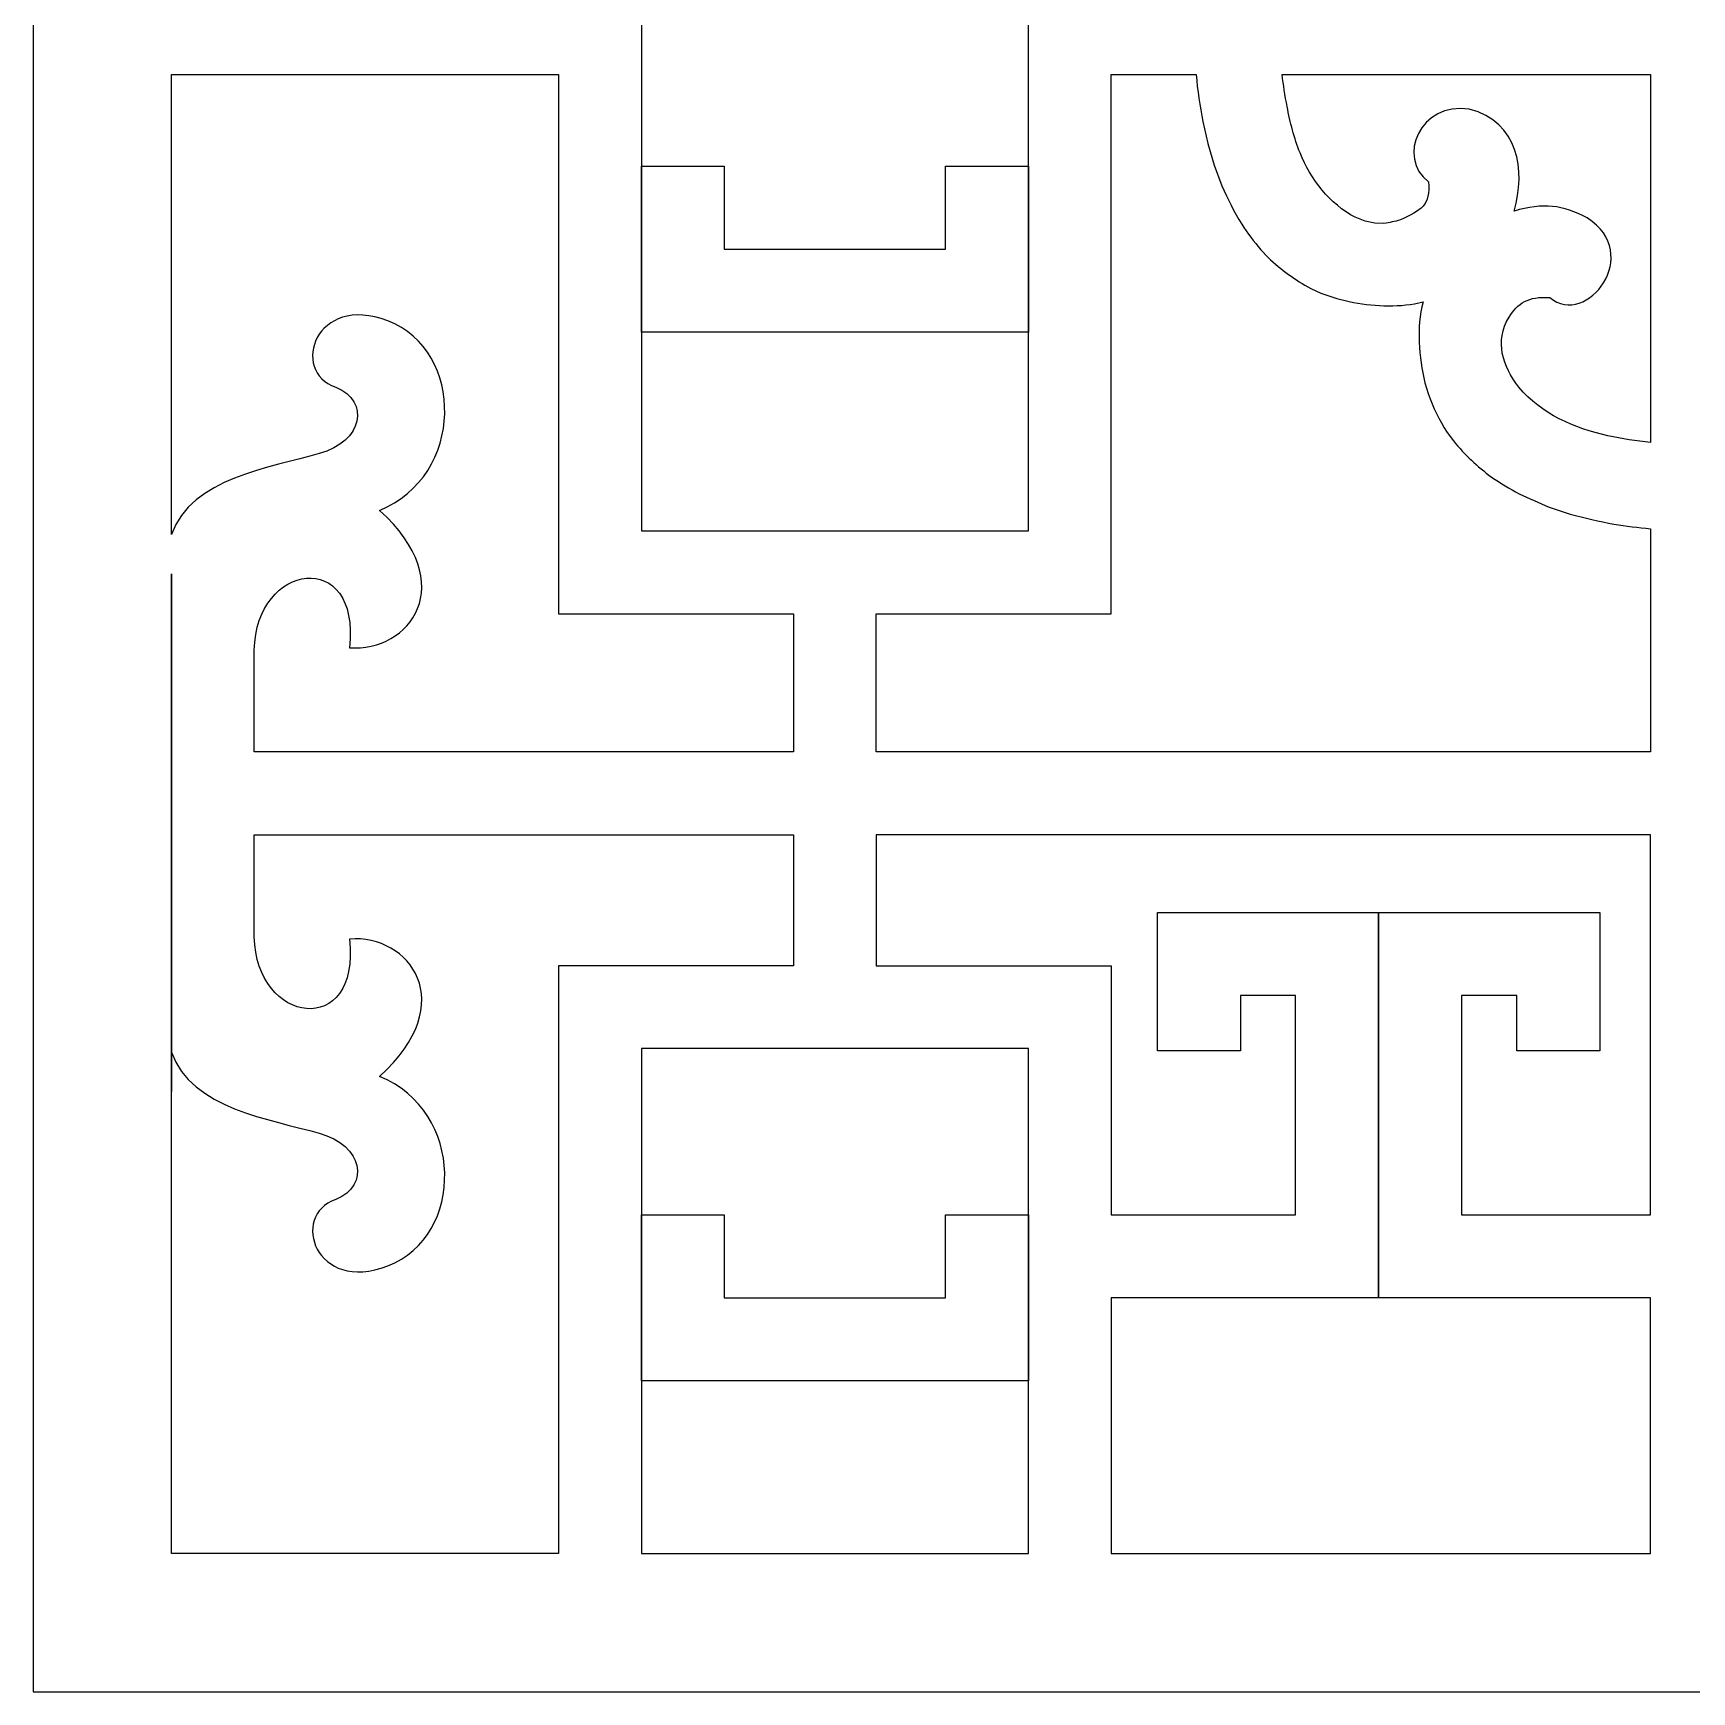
# Model space of a CAD drawing. Header units: centimetres. Extents: x -8.5 to 8.7, y -9.4 to 7.8.
# Drawn here: x -8.51 to 0.11, y -9.42 to -0.8 of the extents above; entities that cross this region are included whole.
import ezdxf

# ---------------------------------------------------------------- set-up
doc = ezdxf.new("R2010")
doc.units = ezdxf.units.CM
doc.header["$MEASUREMENT"] = 0
doc.layers.add('layer 1', color=7, linetype='Continuous')

msp = doc.modelspace()

# ---------------------------------------------------------------- linework, layer by layer
at = {"layer": 'layer 1', "color": 242}
for points, knots in [([(-8.5076, 7.81725), (-8.5076, 7.81725), (8.73202, 7.81725), (8.73202, 7.81725), (8.73202, 7.81725), (8.73202, 7.81725), (8.73202, -9.42237), (8.73202, -9.42237), (8.73202, -9.42237), (8.73202, -9.42237), (-8.5076, -9.42237), (-8.5076, -9.42237), (-8.5076, -9.42237), (-8.5076, -9.42237), (-8.5076, 7.81725), (-8.5076, 7.81725)], [0, 0, 0, 0, 0.2, 0.2, 0.2, 0.2, 0.4, 0.4, 0.4, 0.4, 0.6, 0.6, 0.6, 0.6, 1, 1, 1, 1]), ([(-3.33571, -1.49425), (-3.33571, -1.49425), (-3.7667, -1.49425), (-3.7667, -1.49425), (-3.7667, -1.49425), (-3.7667, -1.49425), (-3.7667, -1.92524), (-3.7667, -1.92524), (-3.7667, -1.92524), (-3.7667, -1.92524), (-4.91601, -1.92524), (-4.91601, -1.92524), (-4.91601, -1.92524), (-4.91601, -1.92524), (-4.91601, -1.49425), (-4.91601, -1.49425), (-4.91601, -1.49425), (-4.91601, -1.49425), (-5.347, -1.49425), (-5.347, -1.49425), (-5.347, -1.49425), (-5.347, -1.49425), (-5.347, -0.11088), (-5.347, -0.11088), (-5.347, -0.11088), (-5.347, -0.11088), (-4.91601, -0.11088), (-4.91601, -0.11088), (-4.91601, -0.11088), (-4.91601, -0.11088), (-4.91601, 0.32011), (-4.91601, 0.32011), (-4.91601, 0.32011), (-4.91601, 0.32011), (-3.7667, 0.32011), (-3.7667, 0.32011), (-3.7667, 0.32011), (-3.7667, 0.32011), (-3.7667, -0.11088), (-3.7667, -0.11088), (-3.7667, -0.11088), (-3.7667, -0.11088), (-3.33571, -0.11088), (-3.33571, -0.11088), (-3.33571, -0.11088), (-3.33571, -0.11088), (-3.33571, -1.49425), (-3.33571, -1.49425)], [0, 0, 0, 0, 0.0769231, 0.0769231, 0.0769231, 0.0769231, 0.1538462, 0.1538462, 0.1538462, 0.1538462, 0.2307692, 0.2307692, 0.2307692, 0.2307692, 0.3076923, 0.3076923, 0.3076923, 0.3076923, 0.3846154, 0.3846154, 0.3846154, 0.3846154, 0.4615385, 0.4615385, 0.4615385, 0.4615385, 0.5384615, 0.5384615, 0.5384615, 0.5384615, 0.6153846, 0.6153846, 0.6153846, 0.6153846, 0.6923077, 0.6923077, 0.6923077, 0.6923077, 0.7692308, 0.7692308, 0.7692308, 0.7692308, 0.8461538, 0.8461538, 0.8461538, 0.8461538, 1, 1, 1, 1]), ([(-4.55685, -3.8195), (-4.55685, -3.8195), (-5.77799, -3.8195), (-5.77799, -3.8195), (-5.77799, -3.8195), (-5.77799, -3.8195), (-5.77799, -1.01806), (-5.77799, -1.01806), (-5.77799, -1.01806), (-5.77799, -1.01806), (-7.78928, -1.01806), (-7.78928, -1.01806), (-7.78928, -1.01806), (-7.78928, -1.01806), (-7.78928, -3.4084), (-7.78928, -3.4084), (-7.78928, -3.4084), (-7.6867, -3.11298), (-7.27197, -3.06101), (-7.02169, -2.98716), (-7.02169, -2.98716), (-6.79397, -2.92561), (-6.75499, -2.71636), (-6.93552, -2.6425), (-6.93552, -2.6425), (-7.17487, -2.56044), (-7.04097, -2.15219), (-6.66472, -2.29785), (-6.66472, -2.29785), (-6.26226, -2.4523), (-6.26415, -3.10369), (-6.7078, -3.28257), (-6.7078, -3.28257), (-6.28127, -3.66679), (-6.55407, -4.02067), (-6.86396, -3.9965), (-6.86396, -3.9965), (-6.80607, -3.47393), (-7.35113, -3.55022), (-7.35829, -4.00881), (-7.35829, -4.00881), (-7.35829, -4.00881), (-7.35829, -4.53782), (-7.35829, -4.53782), (-7.35829, -4.53782), (-7.35829, -4.53782), (-4.55685, -4.53782), (-4.55685, -4.53782), (-4.55685, -4.53782), (-4.55685, -4.53782), (-4.55685, -3.8195), (-4.55685, -3.8195)], [0, 0, 0, 0, 0.0714286, 0.0714286, 0.0714286, 0.0714286, 0.1428571, 0.1428571, 0.1428571, 0.1428571, 0.2142857, 0.2142857, 0.2142857, 0.2142857, 0.2857143, 0.2857143, 0.2857143, 0.2857143, 0.3571429, 0.3571429, 0.3571429, 0.3571429, 0.4285714, 0.4285714, 0.4285714, 0.4285714, 0.5, 0.5, 0.5, 0.5, 0.5714286, 0.5714286, 0.5714286, 0.5714286, 0.6428571, 0.6428571, 0.6428571, 0.6428571, 0.7142857, 0.7142857, 0.7142857, 0.7142857, 0.7857143, 0.7857143, 0.7857143, 0.7857143, 0.8571429, 0.8571429, 0.8571429, 0.8571429, 1, 1, 1, 1]), ([(-0.10328, -3.37777), (-0.16646, -3.37217), (-0.22955, -3.3643), (-0.29254, -3.3543), (-0.29254, -3.3543), (-0.36964, -3.3388), (-0.44406, -3.32156), (-0.52012, -3.30155), (-0.52012, -3.30155), (-0.52012, -3.30155), (-0.62952, -3.26499), (-0.62952, -3.26499), (-0.62952, -3.26499), (-0.68226, -3.243), (-0.73405, -3.22143), (-0.78536, -3.19633), (-0.78536, -3.19633), (-0.83496, -3.16934), (-0.8813, -3.14134), (-0.92815, -3.10979), (-0.92815, -3.10979), (-1.00441, -3.05254), (-1.06567, -2.99533), (-1.12669, -2.92197), (-1.12669, -2.92197), (-1.12669, -2.92197), (-1.15907, -2.87747), (-1.15907, -2.87747), (-1.15907, -2.87747), (-1.20096, -2.811), (-1.23127, -2.74933), (-1.25868, -2.67567), (-1.25868, -2.67567), (-1.25868, -2.67567), (-1.27532, -2.61929), (-1.27532, -2.61929), (-1.27532, -2.61929), (-1.30554, -2.4833), (-1.3203, -2.33506), (-1.28423, -2.19872), (-1.28423, -2.19872), (-1.40256, -2.23015), (-1.52667, -2.22116), (-1.64645, -2.20279), (-1.64645, -2.20279), (-1.70564, -2.18961), (-1.75892, -2.17403), (-1.81575, -2.15285), (-1.81575, -2.15285), (-1.81575, -2.15285), (-1.86745, -2.12938), (-1.86745, -2.12938), (-1.86745, -2.12938), (-1.95282, -2.08326), (-2.0197, -2.03446), (-2.0902, -1.96786), (-2.0902, -1.96786), (-2.0902, -1.96786), (-2.12773, -1.92788), (-2.12773, -1.92788), (-2.12773, -1.92788), (-2.16377, -1.88481), (-2.19569, -1.84215), (-2.227, -1.79554), (-2.227, -1.79554), (-2.26652, -1.73002), (-2.29948, -1.66561), (-2.3302, -1.59555), (-2.3302, -1.59555), (-2.3302, -1.59555), (-2.3703, -1.4879), (-2.3703, -1.4879), (-2.3703, -1.4879), (-2.3703, -1.4879), (-2.40328, -1.37652), (-2.40328, -1.37652), (-2.40328, -1.37652), (-2.40328, -1.37652), (-2.42952, -1.2624), (-2.42952, -1.2624), (-2.42952, -1.2624), (-2.44462, -1.18096), (-2.4565, -1.10004), (-2.46412, -1.01806), (-2.46412, -1.01806), (-2.46412, -1.01806), (-2.90472, -1.01806), (-2.90472, -1.01806), (-2.90472, -1.01806), (-2.90472, -1.01806), (-2.90472, -3.8195), (-2.90472, -3.8195), (-2.90472, -3.8195), (-2.90472, -3.8195), (-4.12586, -3.8195), (-4.12586, -3.8195), (-4.12586, -3.8195), (-4.12586, -3.8195), (-4.12586, -4.53782), (-4.12586, -4.53782), (-4.12586, -4.53782), (-4.12586, -4.53782), (-0.10328, -4.53782), (-0.10328, -4.53782), (-0.10328, -4.53782), (-0.10328, -4.53782), (-0.10328, -3.37777), (-0.10328, -3.37777)], [0, 0, 0, 0, 0.0357143, 0.0357143, 0.0357143, 0.0357143, 0.0714286, 0.0714286, 0.0714286, 0.0714286, 0.1071429, 0.1071429, 0.1071429, 0.1071429, 0.1428571, 0.1428571, 0.1428571, 0.1428571, 0.1785714, 0.1785714, 0.1785714, 0.1785714, 0.2142857, 0.2142857, 0.2142857, 0.2142857, 0.25, 0.25, 0.25, 0.25, 0.2857143, 0.2857143, 0.2857143, 0.2857143, 0.3214286, 0.3214286, 0.3214286, 0.3214286, 0.3571429, 0.3571429, 0.3571429, 0.3571429, 0.3928571, 0.3928571, 0.3928571, 0.3928571, 0.4285714, 0.4285714, 0.4285714, 0.4285714, 0.4642857, 0.4642857, 0.4642857, 0.4642857, 0.5, 0.5, 0.5, 0.5, 0.5357143, 0.5357143, 0.5357143, 0.5357143, 0.5714286, 0.5714286, 0.5714286, 0.5714286, 0.6071429, 0.6071429, 0.6071429, 0.6071429, 0.6428571, 0.6428571, 0.6428571, 0.6428571, 0.6785714, 0.6785714, 0.6785714, 0.6785714, 0.7142857, 0.7142857, 0.7142857, 0.7142857, 0.75, 0.75, 0.75, 0.75, 0.7857143, 0.7857143, 0.7857143, 0.7857143, 0.8214286, 0.8214286, 0.8214286, 0.8214286, 0.8571429, 0.8571429, 0.8571429, 0.8571429, 0.8928571, 0.8928571, 0.8928571, 0.8928571, 0.9285714, 0.9285714, 0.9285714, 0.9285714, 1, 1, 1, 1]), ([(-2.01668, -1.01806), (-2.01038, -1.07122), (-2.00182, -1.12616), (-1.99101, -1.18416), (-1.99101, -1.18416), (-1.97555, -1.26701), (-1.95505, -1.34643), (-1.92355, -1.42474), (-1.92355, -1.42474), (-1.86805, -1.56273), (-1.76974, -1.68988), (-1.63668, -1.7595), (-1.63668, -1.7595), (-1.63668, -1.7595), (-1.58487, -1.77938), (-1.58487, -1.77938), (-1.58487, -1.77938), (-1.58487, -1.77938), (-1.5354, -1.78957), (-1.5354, -1.78957), (-1.5354, -1.78957), (-1.5354, -1.78957), (-1.48839, -1.79125), (-1.48839, -1.79125), (-1.48839, -1.79125), (-1.45711, -1.78709), (-1.43237, -1.78183), (-1.40224, -1.77266), (-1.40224, -1.77266), (-1.2945, -1.72526), (-1.24504, -1.69483), (-1.25612, -1.57517), (-1.25612, -1.57517), (-1.42443, -1.44751), (-1.29923, -1.15909), (-1.04427, -1.19695), (-1.04427, -1.19695), (-0.78901, -1.26616), (-0.7487, -1.51226), (-0.81138, -1.72704), (-0.81138, -1.72704), (-0.66008, -1.68395), (-0.55889, -1.69407), (-0.43195, -1.76295), (-0.43195, -1.76295), (-0.13669, -1.94795), (-0.4338, -2.33657), (-0.62558, -2.17668), (-0.62558, -2.17668), (-0.73807, -2.16848), (-0.79319, -2.2067), (-0.83769, -2.278), (-0.83769, -2.278), (-0.91343, -2.40497), (-0.87203, -2.53193), (-0.78678, -2.64195), (-0.78678, -2.64195), (-0.66719, -2.7827), (-0.5003, -2.85624), (-0.32429, -2.89442), (-0.32429, -2.89442), (-0.25059, -2.91042), (-0.17705, -2.92223), (-0.10328, -2.93008), (-0.10328, -2.93008), (-0.10328, -2.93008), (-0.10328, -1.01806), (-0.10328, -1.01806), (-0.10328, -1.01806), (-0.10328, -1.01806), (-2.01668, -1.01806), (-2.01668, -1.01806)], [0, 0, 0, 0, 0.0526316, 0.0526316, 0.0526316, 0.0526316, 0.1052632, 0.1052632, 0.1052632, 0.1052632, 0.1578947, 0.1578947, 0.1578947, 0.1578947, 0.2105263, 0.2105263, 0.2105263, 0.2105263, 0.2631579, 0.2631579, 0.2631579, 0.2631579, 0.3157895, 0.3157895, 0.3157895, 0.3157895, 0.3684211, 0.3684211, 0.3684211, 0.3684211, 0.4210526, 0.4210526, 0.4210526, 0.4210526, 0.4736842, 0.4736842, 0.4736842, 0.4736842, 0.5263158, 0.5263158, 0.5263158, 0.5263158, 0.5789474, 0.5789474, 0.5789474, 0.5789474, 0.6315789, 0.6315789, 0.6315789, 0.6315789, 0.6842105, 0.6842105, 0.6842105, 0.6842105, 0.7368421, 0.7368421, 0.7368421, 0.7368421, 0.7894737, 0.7894737, 0.7894737, 0.7894737, 0.8421053, 0.8421053, 0.8421053, 0.8421053, 0.8947368, 0.8947368, 0.8947368, 0.8947368, 1, 1, 1, 1]), ([(-5.347, -2.35623), (-5.347, -2.35623), (-5.347, -1.49425), (-5.347, -1.49425), (-5.347, -1.49425), (-5.347, -1.49425), (-5.347, -2.35623), (-5.347, -2.35623)], [0, 0, 0, 0, 0.3333333, 0.3333333, 0.3333333, 0.3333333, 1, 1, 1, 1]), ([(-3.33571, -2.35623), (-3.33571, -2.35623), (-3.33571, -1.49425), (-3.33571, -1.49425), (-3.33571, -1.49425), (-3.33571, -1.49425), (-3.33571, -2.35623), (-3.33571, -2.35623)], [0, 0, 0, 0, 0.3333333, 0.3333333, 0.3333333, 0.3333333, 1, 1, 1, 1]), ([(-5.347, -2.35623), (-4.78388, -2.35623), (-3.74888, -2.35623), (-3.33571, -2.35623), (-3.33571, -2.35623), (-3.33571, -2.35623), (-3.33571, -3.38851), (-3.33571, -3.38851), (-3.33571, -3.38851), (-3.33571, -3.38851), (-5.347, -3.38851), (-5.347, -3.38851), (-5.347, -3.38851), (-5.347, -3.38851), (-5.347, -2.35623), (-5.347, -2.35623)], [0, 0, 0, 0, 0.2, 0.2, 0.2, 0.2, 0.4, 0.4, 0.4, 0.4, 0.6, 0.6, 0.6, 0.6, 1, 1, 1, 1]), ([(-7.78928, -6.3021), (-7.78928, -6.3021), (-7.78928, -3.61227), (-7.78928, -3.61227), (-7.78928, -3.61227), (-7.78928, -3.61227), (-7.78928, -6.3021), (-7.78928, -6.3021)], [0, 0, 0, 0, 0.3333333, 0.3333333, 0.3333333, 0.3333333, 1, 1, 1, 1]), ([(-4.55685, -5.64879), (-4.55685, -5.64879), (-4.55685, -4.96881), (-4.55685, -4.96881), (-4.55685, -4.96881), (-4.55685, -4.96881), (-7.35829, -4.96881), (-7.35829, -4.96881), (-7.35829, -4.96881), (-7.35829, -4.96881), (-7.35829, -5.49782), (-7.35829, -5.49782), (-7.35829, -5.49782), (-7.35113, -5.9564), (-6.80607, -6.0327), (-6.86396, -5.51013), (-6.86396, -5.51013), (-6.55407, -5.48596), (-6.28127, -5.83983), (-6.7078, -6.22405), (-6.7078, -6.22405), (-6.26415, -6.40294), (-6.26226, -7.05433), (-6.66472, -7.20878), (-6.66472, -7.20878), (-7.04097, -7.35444), (-7.17487, -6.94619), (-6.93552, -6.86413), (-6.93552, -6.86413), (-6.75499, -6.79027), (-6.79397, -6.58102), (-7.02169, -6.51947), (-7.02169, -6.51947), (-7.27197, -6.44562), (-7.6867, -6.39364), (-7.78928, -6.09823), (-7.78928, -6.09823), (-7.78928, -6.09823), (-7.78928, -8.70405), (-7.78928, -8.70405), (-7.78928, -8.70405), (-7.78928, -8.70405), (-5.77799, -8.70405), (-5.77799, -8.70405), (-5.77799, -8.70405), (-5.77799, -8.70405), (-5.77799, -5.64879), (-5.77799, -5.64879), (-5.77799, -5.64879), (-5.77799, -5.64879), (-4.55685, -5.64879), (-4.55685, -5.64879)], [0, 0, 0, 0, 0.0714286, 0.0714286, 0.0714286, 0.0714286, 0.1428571, 0.1428571, 0.1428571, 0.1428571, 0.2142857, 0.2142857, 0.2142857, 0.2142857, 0.2857143, 0.2857143, 0.2857143, 0.2857143, 0.3571429, 0.3571429, 0.3571429, 0.3571429, 0.4285714, 0.4285714, 0.4285714, 0.4285714, 0.5, 0.5, 0.5, 0.5, 0.5714286, 0.5714286, 0.5714286, 0.5714286, 0.6428571, 0.6428571, 0.6428571, 0.6428571, 0.7142857, 0.7142857, 0.7142857, 0.7142857, 0.7857143, 0.7857143, 0.7857143, 0.7857143, 0.8571429, 0.8571429, 0.8571429, 0.8571429, 1, 1, 1, 1]), ([(-0.10328, -6.94391), (-0.10328, -6.94391), (-1.08474, -6.94391), (-1.08474, -6.94391), (-1.08474, -6.94391), (-1.08474, -6.94391), (-1.08474, -5.8031), (-1.08474, -5.8031), (-1.08474, -5.8031), (-1.08474, -5.8031), (-0.79741, -5.8031), (-0.79741, -5.8031), (-0.79741, -5.8031), (-0.79741, -5.8031), (-0.79741, -6.09043), (-0.79741, -6.09043), (-0.79741, -6.09043), (-0.79741, -6.09043), (-0.36642, -6.09043), (-0.36642, -6.09043), (-0.36642, -6.09043), (-0.36642, -6.09043), (-0.36642, -5.37211), (-0.36642, -5.37211), (-0.36642, -5.37211), (-0.7495, -5.37211), (-1.13262, -5.37211), (-1.51573, -5.37211), (-1.51573, -5.37211), (-1.89884, -5.37211), (-2.28195, -5.37211), (-2.66504, -5.37211), (-2.66504, -5.37211), (-2.66504, -5.37211), (-2.66504, -6.09043), (-2.66504, -6.09043), (-2.66504, -6.09043), (-2.66504, -6.09043), (-2.23405, -6.09043), (-2.23405, -6.09043), (-2.23405, -6.09043), (-2.23405, -6.09043), (-2.23405, -5.8031), (-2.23405, -5.8031), (-2.23405, -5.8031), (-2.23405, -5.8031), (-1.94672, -5.8031), (-1.94672, -5.8031), (-1.94672, -5.8031), (-1.94672, -5.8031), (-1.94672, -6.94391), (-1.94672, -6.94391), (-1.94672, -6.94391), (-1.94672, -6.94391), (-2.90472, -6.94391), (-2.90472, -6.94391), (-2.90472, -6.94391), (-2.90472, -6.94391), (-2.90472, -5.64879), (-2.90472, -5.64879), (-2.90472, -5.64879), (-2.90472, -5.64879), (-4.12586, -5.64879), (-4.12586, -5.64879), (-4.12586, -5.64879), (-4.12586, -5.64879), (-4.12586, -4.96881), (-4.12586, -4.96881), (-4.12586, -4.96881), (-4.12586, -4.96881), (-0.10328, -4.96881), (-0.10328, -4.96881), (-0.10328, -4.96881), (-0.10328, -4.96881), (-0.10328, -6.94391), (-0.10328, -6.94391)], [0, 0, 0, 0, 0.05, 0.05, 0.05, 0.05, 0.1, 0.1, 0.1, 0.1, 0.15, 0.15, 0.15, 0.15, 0.2, 0.2, 0.2, 0.2, 0.25, 0.25, 0.25, 0.25, 0.3, 0.3, 0.3, 0.3, 0.35, 0.35, 0.35, 0.35, 0.4, 0.4, 0.4, 0.4, 0.45, 0.45, 0.45, 0.45, 0.5, 0.5, 0.5, 0.5, 0.55, 0.55, 0.55, 0.55, 0.6, 0.6, 0.6, 0.6, 0.65, 0.65, 0.65, 0.65, 0.7, 0.7, 0.7, 0.7, 0.75, 0.75, 0.75, 0.75, 0.8, 0.8, 0.8, 0.8, 0.85, 0.85, 0.85, 0.85, 0.9, 0.9, 0.9, 0.9, 1, 1, 1, 1]), ([(-1.51573, -7.3749), (-1.51573, -7.3749), (-1.51573, -5.37211), (-1.51573, -5.37211), (-1.51573, -5.37211), (-1.51573, -5.37211), (-1.51573, -7.3749), (-1.51573, -7.3749)], [0, 0, 0, 0, 0.3333333, 0.3333333, 0.3333333, 0.3333333, 1, 1, 1, 1]), ([(-3.33571, -6.9442), (-3.33571, -6.9442), (-3.7667, -6.9442), (-3.7667, -6.9442), (-3.7667, -6.9442), (-3.7667, -6.9442), (-3.7667, -7.37519), (-3.7667, -7.37519), (-3.7667, -7.37519), (-3.7667, -7.37519), (-4.91601, -7.37519), (-4.91601, -7.37519), (-4.91601, -7.37519), (-4.91601, -7.37519), (-4.91601, -6.9442), (-4.91601, -6.9442), (-4.91601, -6.9442), (-4.91601, -6.9442), (-5.347, -6.9442), (-5.347, -6.9442), (-5.347, -6.9442), (-5.347, -6.9442), (-5.347, -6.07978), (-5.347, -6.07978), (-5.347, -6.07978), (-5.347, -6.07978), (-3.33571, -6.07978), (-3.33571, -6.07978), (-3.33571, -6.07978), (-3.33571, -6.07978), (-3.33571, -6.9442), (-3.33571, -6.9442)], [0, 0, 0, 0, 0.1111111, 0.1111111, 0.1111111, 0.1111111, 0.2222222, 0.2222222, 0.2222222, 0.2222222, 0.3333333, 0.3333333, 0.3333333, 0.3333333, 0.4444444, 0.4444444, 0.4444444, 0.4444444, 0.5555556, 0.5555556, 0.5555556, 0.5555556, 0.6666667, 0.6666667, 0.6666667, 0.6666667, 0.7777778, 0.7777778, 0.7777778, 0.7777778, 1, 1, 1, 1]), ([(-5.347, -6.9442), (-5.347, -6.9442), (-5.347, -7.80618), (-5.347, -7.80618), (-5.347, -7.80618), (-5.347, -7.80618), (-5.347, -6.9442), (-5.347, -6.9442)], [0, 0, 0, 0, 0.3333333, 0.3333333, 0.3333333, 0.3333333, 1, 1, 1, 1]), ([(-3.33571, -6.9442), (-3.33571, -6.9442), (-3.33571, -7.80618), (-3.33571, -7.80618), (-3.33571, -7.80618), (-3.33571, -7.80618), (-3.33571, -6.9442), (-3.33571, -6.9442)], [0, 0, 0, 0, 0.3333333, 0.3333333, 0.3333333, 0.3333333, 1, 1, 1, 1]), ([(-2.90472, -7.3749), (-2.90472, -7.3749), (-1.51573, -7.3749), (-1.51573, -7.3749), (-1.51573, -7.3749), (-1.51573, -7.3749), (-0.10328, -7.3749), (-0.10328, -7.3749), (-0.10328, -7.3749), (-0.10328, -7.3749), (-0.10328, -8.70405), (-0.10328, -8.70405), (-0.10328, -8.70405), (-0.10328, -8.70405), (-2.90472, -8.70405), (-2.90472, -8.70405), (-2.90472, -8.70405), (-2.90472, -8.70405), (-2.90472, -7.3749), (-2.90472, -7.3749)], [0, 0, 0, 0, 0.1666667, 0.1666667, 0.1666667, 0.1666667, 0.3333333, 0.3333333, 0.3333333, 0.3333333, 0.5, 0.5, 0.5, 0.5, 0.6666667, 0.6666667, 0.6666667, 0.6666667, 1, 1, 1, 1]), ([(-5.347, -8.70405), (-5.347, -8.70405), (-5.347, -7.80618), (-5.347, -7.80618), (-5.347, -7.80618), (-4.73583, -7.80618), (-3.95334, -7.80618), (-3.33571, -7.80618), (-3.33571, -7.80618), (-3.33571, -7.80618), (-3.33571, -8.70405), (-3.33571, -8.70405), (-3.33571, -8.70405), (-3.33571, -8.70405), (-5.347, -8.70405), (-5.347, -8.70405)], [0, 0, 0, 0, 0.2, 0.2, 0.2, 0.2, 0.4, 0.4, 0.4, 0.4, 0.6, 0.6, 0.6, 0.6, 1, 1, 1, 1])]:
    msp.add_open_spline(points, degree=3, knots=knots, dxfattribs=at)
at = {"layer": 'layer 1', "color": 177, "lineweight": 9}
for points, knots in [([(-8.5076, 7.81725), (-8.5076, 7.81725), (8.73202, 7.81725), (8.73202, 7.81725), (8.73202, 7.81725), (8.73202, 7.81725), (8.73202, -9.42237), (8.73202, -9.42237), (8.73202, -9.42237), (8.73202, -9.42237), (-8.5076, -9.42237), (-8.5076, -9.42237), (-8.5076, -9.42237), (-8.5076, -9.42237), (-8.5076, 7.81725), (-8.5076, 7.81725)], [0, 0, 0, 0, 0.2, 0.2, 0.2, 0.2, 0.4, 0.4, 0.4, 0.4, 0.6, 0.6, 0.6, 0.6, 1, 1, 1, 1]), ([(-3.33571, -1.49425), (-3.33571, -1.49425), (-3.7667, -1.49425), (-3.7667, -1.49425), (-3.7667, -1.49425), (-3.7667, -1.49425), (-3.7667, -1.92524), (-3.7667, -1.92524), (-3.7667, -1.92524), (-3.7667, -1.92524), (-4.91601, -1.92524), (-4.91601, -1.92524), (-4.91601, -1.92524), (-4.91601, -1.92524), (-4.91601, -1.49425), (-4.91601, -1.49425), (-4.91601, -1.49425), (-4.91601, -1.49425), (-5.347, -1.49425), (-5.347, -1.49425), (-5.347, -1.49425), (-5.347, -1.49425), (-5.347, -0.11088), (-5.347, -0.11088), (-5.347, -0.11088), (-5.347, -0.11088), (-4.91601, -0.11088), (-4.91601, -0.11088), (-4.91601, -0.11088), (-4.91601, -0.11088), (-4.91601, 0.32011), (-4.91601, 0.32011), (-4.91601, 0.32011), (-4.91601, 0.32011), (-3.7667, 0.32011), (-3.7667, 0.32011), (-3.7667, 0.32011), (-3.7667, 0.32011), (-3.7667, -0.11088), (-3.7667, -0.11088), (-3.7667, -0.11088), (-3.7667, -0.11088), (-3.33571, -0.11088), (-3.33571, -0.11088), (-3.33571, -0.11088), (-3.33571, -0.11088), (-3.33571, -1.49425), (-3.33571, -1.49425)], [0, 0, 0, 0, 0.0769231, 0.0769231, 0.0769231, 0.0769231, 0.1538462, 0.1538462, 0.1538462, 0.1538462, 0.2307692, 0.2307692, 0.2307692, 0.2307692, 0.3076923, 0.3076923, 0.3076923, 0.3076923, 0.3846154, 0.3846154, 0.3846154, 0.3846154, 0.4615385, 0.4615385, 0.4615385, 0.4615385, 0.5384615, 0.5384615, 0.5384615, 0.5384615, 0.6153846, 0.6153846, 0.6153846, 0.6153846, 0.6923077, 0.6923077, 0.6923077, 0.6923077, 0.7692308, 0.7692308, 0.7692308, 0.7692308, 0.8461538, 0.8461538, 0.8461538, 0.8461538, 1, 1, 1, 1]), ([(-4.55685, -3.8195), (-4.55685, -3.8195), (-5.77799, -3.8195), (-5.77799, -3.8195), (-5.77799, -3.8195), (-5.77799, -3.8195), (-5.77799, -1.01806), (-5.77799, -1.01806), (-5.77799, -1.01806), (-5.77799, -1.01806), (-7.78928, -1.01806), (-7.78928, -1.01806), (-7.78928, -1.01806), (-7.78928, -1.01806), (-7.78928, -3.4084), (-7.78928, -3.4084), (-7.78928, -3.4084), (-7.6867, -3.11298), (-7.27197, -3.06101), (-7.02169, -2.98716), (-7.02169, -2.98716), (-6.79397, -2.92561), (-6.75499, -2.71636), (-6.93552, -2.6425), (-6.93552, -2.6425), (-7.17487, -2.56044), (-7.04097, -2.15219), (-6.66472, -2.29785), (-6.66472, -2.29785), (-6.26226, -2.4523), (-6.26415, -3.10369), (-6.7078, -3.28257), (-6.7078, -3.28257), (-6.28127, -3.66679), (-6.55407, -4.02067), (-6.86396, -3.9965), (-6.86396, -3.9965), (-6.80607, -3.47393), (-7.35113, -3.55022), (-7.35829, -4.00881), (-7.35829, -4.00881), (-7.35829, -4.00881), (-7.35829, -4.53782), (-7.35829, -4.53782), (-7.35829, -4.53782), (-7.35829, -4.53782), (-4.55685, -4.53782), (-4.55685, -4.53782), (-4.55685, -4.53782), (-4.55685, -4.53782), (-4.55685, -3.8195), (-4.55685, -3.8195)], [0, 0, 0, 0, 0.0714286, 0.0714286, 0.0714286, 0.0714286, 0.1428571, 0.1428571, 0.1428571, 0.1428571, 0.2142857, 0.2142857, 0.2142857, 0.2142857, 0.2857143, 0.2857143, 0.2857143, 0.2857143, 0.3571429, 0.3571429, 0.3571429, 0.3571429, 0.4285714, 0.4285714, 0.4285714, 0.4285714, 0.5, 0.5, 0.5, 0.5, 0.5714286, 0.5714286, 0.5714286, 0.5714286, 0.6428571, 0.6428571, 0.6428571, 0.6428571, 0.7142857, 0.7142857, 0.7142857, 0.7142857, 0.7857143, 0.7857143, 0.7857143, 0.7857143, 0.8571429, 0.8571429, 0.8571429, 0.8571429, 1, 1, 1, 1]), ([(-0.10328, -3.37777), (-0.16646, -3.37217), (-0.22955, -3.3643), (-0.29254, -3.3543), (-0.29254, -3.3543), (-0.36964, -3.3388), (-0.44406, -3.32156), (-0.52012, -3.30155), (-0.52012, -3.30155), (-0.52012, -3.30155), (-0.62952, -3.26499), (-0.62952, -3.26499), (-0.62952, -3.26499), (-0.68226, -3.243), (-0.73405, -3.22143), (-0.78536, -3.19633), (-0.78536, -3.19633), (-0.83496, -3.16934), (-0.8813, -3.14134), (-0.92815, -3.10979), (-0.92815, -3.10979), (-1.00441, -3.05254), (-1.06567, -2.99533), (-1.12669, -2.92197), (-1.12669, -2.92197), (-1.12669, -2.92197), (-1.15907, -2.87747), (-1.15907, -2.87747), (-1.15907, -2.87747), (-1.20096, -2.811), (-1.23127, -2.74933), (-1.25868, -2.67567), (-1.25868, -2.67567), (-1.25868, -2.67567), (-1.27532, -2.61929), (-1.27532, -2.61929), (-1.27532, -2.61929), (-1.30554, -2.4833), (-1.3203, -2.33506), (-1.28423, -2.19872), (-1.28423, -2.19872), (-1.40256, -2.23015), (-1.52667, -2.22116), (-1.64645, -2.20279), (-1.64645, -2.20279), (-1.70564, -2.18961), (-1.75892, -2.17403), (-1.81575, -2.15285), (-1.81575, -2.15285), (-1.81575, -2.15285), (-1.86745, -2.12938), (-1.86745, -2.12938), (-1.86745, -2.12938), (-1.95282, -2.08326), (-2.0197, -2.03446), (-2.0902, -1.96786), (-2.0902, -1.96786), (-2.0902, -1.96786), (-2.12773, -1.92788), (-2.12773, -1.92788), (-2.12773, -1.92788), (-2.16377, -1.88481), (-2.19569, -1.84215), (-2.227, -1.79554), (-2.227, -1.79554), (-2.26652, -1.73002), (-2.29948, -1.66561), (-2.3302, -1.59555), (-2.3302, -1.59555), (-2.3302, -1.59555), (-2.3703, -1.4879), (-2.3703, -1.4879), (-2.3703, -1.4879), (-2.3703, -1.4879), (-2.40328, -1.37652), (-2.40328, -1.37652), (-2.40328, -1.37652), (-2.40328, -1.37652), (-2.42952, -1.2624), (-2.42952, -1.2624), (-2.42952, -1.2624), (-2.44462, -1.18096), (-2.4565, -1.10004), (-2.46412, -1.01806), (-2.46412, -1.01806), (-2.46412, -1.01806), (-2.90472, -1.01806), (-2.90472, -1.01806), (-2.90472, -1.01806), (-2.90472, -1.01806), (-2.90472, -3.8195), (-2.90472, -3.8195), (-2.90472, -3.8195), (-2.90472, -3.8195), (-4.12586, -3.8195), (-4.12586, -3.8195), (-4.12586, -3.8195), (-4.12586, -3.8195), (-4.12586, -4.53782), (-4.12586, -4.53782), (-4.12586, -4.53782), (-4.12586, -4.53782), (-0.10328, -4.53782), (-0.10328, -4.53782), (-0.10328, -4.53782), (-0.10328, -4.53782), (-0.10328, -3.37777), (-0.10328, -3.37777)], [0, 0, 0, 0, 0.0357143, 0.0357143, 0.0357143, 0.0357143, 0.0714286, 0.0714286, 0.0714286, 0.0714286, 0.1071429, 0.1071429, 0.1071429, 0.1071429, 0.1428571, 0.1428571, 0.1428571, 0.1428571, 0.1785714, 0.1785714, 0.1785714, 0.1785714, 0.2142857, 0.2142857, 0.2142857, 0.2142857, 0.25, 0.25, 0.25, 0.25, 0.2857143, 0.2857143, 0.2857143, 0.2857143, 0.3214286, 0.3214286, 0.3214286, 0.3214286, 0.3571429, 0.3571429, 0.3571429, 0.3571429, 0.3928571, 0.3928571, 0.3928571, 0.3928571, 0.4285714, 0.4285714, 0.4285714, 0.4285714, 0.4642857, 0.4642857, 0.4642857, 0.4642857, 0.5, 0.5, 0.5, 0.5, 0.5357143, 0.5357143, 0.5357143, 0.5357143, 0.5714286, 0.5714286, 0.5714286, 0.5714286, 0.6071429, 0.6071429, 0.6071429, 0.6071429, 0.6428571, 0.6428571, 0.6428571, 0.6428571, 0.6785714, 0.6785714, 0.6785714, 0.6785714, 0.7142857, 0.7142857, 0.7142857, 0.7142857, 0.75, 0.75, 0.75, 0.75, 0.7857143, 0.7857143, 0.7857143, 0.7857143, 0.8214286, 0.8214286, 0.8214286, 0.8214286, 0.8571429, 0.8571429, 0.8571429, 0.8571429, 0.8928571, 0.8928571, 0.8928571, 0.8928571, 0.9285714, 0.9285714, 0.9285714, 0.9285714, 1, 1, 1, 1]), ([(-2.01668, -1.01806), (-2.01038, -1.07122), (-2.00182, -1.12616), (-1.99101, -1.18416), (-1.99101, -1.18416), (-1.97555, -1.26701), (-1.95505, -1.34643), (-1.92355, -1.42474), (-1.92355, -1.42474), (-1.86805, -1.56273), (-1.76974, -1.68988), (-1.63668, -1.7595), (-1.63668, -1.7595), (-1.63668, -1.7595), (-1.58487, -1.77938), (-1.58487, -1.77938), (-1.58487, -1.77938), (-1.58487, -1.77938), (-1.5354, -1.78957), (-1.5354, -1.78957), (-1.5354, -1.78957), (-1.5354, -1.78957), (-1.48839, -1.79125), (-1.48839, -1.79125), (-1.48839, -1.79125), (-1.45711, -1.78709), (-1.43237, -1.78183), (-1.40224, -1.77266), (-1.40224, -1.77266), (-1.2945, -1.72526), (-1.24504, -1.69483), (-1.25612, -1.57517), (-1.25612, -1.57517), (-1.42443, -1.44751), (-1.29923, -1.15909), (-1.04427, -1.19695), (-1.04427, -1.19695), (-0.78901, -1.26616), (-0.7487, -1.51226), (-0.81138, -1.72704), (-0.81138, -1.72704), (-0.66008, -1.68395), (-0.55889, -1.69407), (-0.43195, -1.76295), (-0.43195, -1.76295), (-0.13669, -1.94795), (-0.4338, -2.33657), (-0.62558, -2.17668), (-0.62558, -2.17668), (-0.73807, -2.16848), (-0.79319, -2.2067), (-0.83769, -2.278), (-0.83769, -2.278), (-0.91343, -2.40497), (-0.87203, -2.53193), (-0.78678, -2.64195), (-0.78678, -2.64195), (-0.66719, -2.7827), (-0.5003, -2.85624), (-0.32429, -2.89442), (-0.32429, -2.89442), (-0.25059, -2.91042), (-0.17705, -2.92223), (-0.10328, -2.93008), (-0.10328, -2.93008), (-0.10328, -2.93008), (-0.10328, -1.01806), (-0.10328, -1.01806), (-0.10328, -1.01806), (-0.10328, -1.01806), (-2.01668, -1.01806), (-2.01668, -1.01806)], [0, 0, 0, 0, 0.0526316, 0.0526316, 0.0526316, 0.0526316, 0.1052632, 0.1052632, 0.1052632, 0.1052632, 0.1578947, 0.1578947, 0.1578947, 0.1578947, 0.2105263, 0.2105263, 0.2105263, 0.2105263, 0.2631579, 0.2631579, 0.2631579, 0.2631579, 0.3157895, 0.3157895, 0.3157895, 0.3157895, 0.3684211, 0.3684211, 0.3684211, 0.3684211, 0.4210526, 0.4210526, 0.4210526, 0.4210526, 0.4736842, 0.4736842, 0.4736842, 0.4736842, 0.5263158, 0.5263158, 0.5263158, 0.5263158, 0.5789474, 0.5789474, 0.5789474, 0.5789474, 0.6315789, 0.6315789, 0.6315789, 0.6315789, 0.6842105, 0.6842105, 0.6842105, 0.6842105, 0.7368421, 0.7368421, 0.7368421, 0.7368421, 0.7894737, 0.7894737, 0.7894737, 0.7894737, 0.8421053, 0.8421053, 0.8421053, 0.8421053, 0.8947368, 0.8947368, 0.8947368, 0.8947368, 1, 1, 1, 1]), ([(-5.347, -2.35623), (-4.78388, -2.35623), (-3.74888, -2.35623), (-3.33571, -2.35623), (-3.33571, -2.35623), (-3.33571, -2.35623), (-3.33571, -3.38851), (-3.33571, -3.38851), (-3.33571, -3.38851), (-3.33571, -3.38851), (-5.347, -3.38851), (-5.347, -3.38851), (-5.347, -3.38851), (-5.347, -3.38851), (-5.347, -2.35623), (-5.347, -2.35623)], [0, 0, 0, 0, 0.2, 0.2, 0.2, 0.2, 0.4, 0.4, 0.4, 0.4, 0.6, 0.6, 0.6, 0.6, 1, 1, 1, 1]), ([(-4.55685, -5.64879), (-4.55685, -5.64879), (-4.55685, -4.96881), (-4.55685, -4.96881), (-4.55685, -4.96881), (-4.55685, -4.96881), (-7.35829, -4.96881), (-7.35829, -4.96881), (-7.35829, -4.96881), (-7.35829, -4.96881), (-7.35829, -5.49782), (-7.35829, -5.49782), (-7.35829, -5.49782), (-7.35113, -5.9564), (-6.80607, -6.0327), (-6.86396, -5.51013), (-6.86396, -5.51013), (-6.55407, -5.48596), (-6.28127, -5.83983), (-6.7078, -6.22405), (-6.7078, -6.22405), (-6.26415, -6.40294), (-6.26226, -7.05433), (-6.66472, -7.20878), (-6.66472, -7.20878), (-7.04097, -7.35444), (-7.17487, -6.94619), (-6.93552, -6.86413), (-6.93552, -6.86413), (-6.75499, -6.79027), (-6.79397, -6.58102), (-7.02169, -6.51947), (-7.02169, -6.51947), (-7.27197, -6.44562), (-7.6867, -6.39364), (-7.78928, -6.09823), (-7.78928, -6.09823), (-7.78928, -6.09823), (-7.78928, -8.70405), (-7.78928, -8.70405), (-7.78928, -8.70405), (-7.78928, -8.70405), (-5.77799, -8.70405), (-5.77799, -8.70405), (-5.77799, -8.70405), (-5.77799, -8.70405), (-5.77799, -5.64879), (-5.77799, -5.64879), (-5.77799, -5.64879), (-5.77799, -5.64879), (-4.55685, -5.64879), (-4.55685, -5.64879)], [0, 0, 0, 0, 0.0714286, 0.0714286, 0.0714286, 0.0714286, 0.1428571, 0.1428571, 0.1428571, 0.1428571, 0.2142857, 0.2142857, 0.2142857, 0.2142857, 0.2857143, 0.2857143, 0.2857143, 0.2857143, 0.3571429, 0.3571429, 0.3571429, 0.3571429, 0.4285714, 0.4285714, 0.4285714, 0.4285714, 0.5, 0.5, 0.5, 0.5, 0.5714286, 0.5714286, 0.5714286, 0.5714286, 0.6428571, 0.6428571, 0.6428571, 0.6428571, 0.7142857, 0.7142857, 0.7142857, 0.7142857, 0.7857143, 0.7857143, 0.7857143, 0.7857143, 0.8571429, 0.8571429, 0.8571429, 0.8571429, 1, 1, 1, 1]), ([(-0.10328, -6.94391), (-0.10328, -6.94391), (-1.08474, -6.94391), (-1.08474, -6.94391), (-1.08474, -6.94391), (-1.08474, -6.94391), (-1.08474, -5.8031), (-1.08474, -5.8031), (-1.08474, -5.8031), (-1.08474, -5.8031), (-0.79741, -5.8031), (-0.79741, -5.8031), (-0.79741, -5.8031), (-0.79741, -5.8031), (-0.79741, -6.09043), (-0.79741, -6.09043), (-0.79741, -6.09043), (-0.79741, -6.09043), (-0.36642, -6.09043), (-0.36642, -6.09043), (-0.36642, -6.09043), (-0.36642, -6.09043), (-0.36642, -5.37211), (-0.36642, -5.37211), (-0.36642, -5.37211), (-0.7495, -5.37211), (-1.13262, -5.37211), (-1.51573, -5.37211), (-1.51573, -5.37211), (-1.89884, -5.37211), (-2.28195, -5.37211), (-2.66504, -5.37211), (-2.66504, -5.37211), (-2.66504, -5.37211), (-2.66504, -6.09043), (-2.66504, -6.09043), (-2.66504, -6.09043), (-2.66504, -6.09043), (-2.23405, -6.09043), (-2.23405, -6.09043), (-2.23405, -6.09043), (-2.23405, -6.09043), (-2.23405, -5.8031), (-2.23405, -5.8031), (-2.23405, -5.8031), (-2.23405, -5.8031), (-1.94672, -5.8031), (-1.94672, -5.8031), (-1.94672, -5.8031), (-1.94672, -5.8031), (-1.94672, -6.94391), (-1.94672, -6.94391), (-1.94672, -6.94391), (-1.94672, -6.94391), (-2.90472, -6.94391), (-2.90472, -6.94391), (-2.90472, -6.94391), (-2.90472, -6.94391), (-2.90472, -5.64879), (-2.90472, -5.64879), (-2.90472, -5.64879), (-2.90472, -5.64879), (-4.12586, -5.64879), (-4.12586, -5.64879), (-4.12586, -5.64879), (-4.12586, -5.64879), (-4.12586, -4.96881), (-4.12586, -4.96881), (-4.12586, -4.96881), (-4.12586, -4.96881), (-0.10328, -4.96881), (-0.10328, -4.96881), (-0.10328, -4.96881), (-0.10328, -4.96881), (-0.10328, -6.94391), (-0.10328, -6.94391)], [0, 0, 0, 0, 0.05, 0.05, 0.05, 0.05, 0.1, 0.1, 0.1, 0.1, 0.15, 0.15, 0.15, 0.15, 0.2, 0.2, 0.2, 0.2, 0.25, 0.25, 0.25, 0.25, 0.3, 0.3, 0.3, 0.3, 0.35, 0.35, 0.35, 0.35, 0.4, 0.4, 0.4, 0.4, 0.45, 0.45, 0.45, 0.45, 0.5, 0.5, 0.5, 0.5, 0.55, 0.55, 0.55, 0.55, 0.6, 0.6, 0.6, 0.6, 0.65, 0.65, 0.65, 0.65, 0.7, 0.7, 0.7, 0.7, 0.75, 0.75, 0.75, 0.75, 0.8, 0.8, 0.8, 0.8, 0.85, 0.85, 0.85, 0.85, 0.9, 0.9, 0.9, 0.9, 1, 1, 1, 1]), ([(-3.33571, -6.9442), (-3.33571, -6.9442), (-3.7667, -6.9442), (-3.7667, -6.9442), (-3.7667, -6.9442), (-3.7667, -6.9442), (-3.7667, -7.37519), (-3.7667, -7.37519), (-3.7667, -7.37519), (-3.7667, -7.37519), (-4.91601, -7.37519), (-4.91601, -7.37519), (-4.91601, -7.37519), (-4.91601, -7.37519), (-4.91601, -6.9442), (-4.91601, -6.9442), (-4.91601, -6.9442), (-4.91601, -6.9442), (-5.347, -6.9442), (-5.347, -6.9442), (-5.347, -6.9442), (-5.347, -6.9442), (-5.347, -6.07978), (-5.347, -6.07978), (-5.347, -6.07978), (-5.347, -6.07978), (-3.33571, -6.07978), (-3.33571, -6.07978), (-3.33571, -6.07978), (-3.33571, -6.07978), (-3.33571, -6.9442), (-3.33571, -6.9442)], [0, 0, 0, 0, 0.1111111, 0.1111111, 0.1111111, 0.1111111, 0.2222222, 0.2222222, 0.2222222, 0.2222222, 0.3333333, 0.3333333, 0.3333333, 0.3333333, 0.4444444, 0.4444444, 0.4444444, 0.4444444, 0.5555556, 0.5555556, 0.5555556, 0.5555556, 0.6666667, 0.6666667, 0.6666667, 0.6666667, 0.7777778, 0.7777778, 0.7777778, 0.7777778, 1, 1, 1, 1]), ([(-2.90472, -7.3749), (-2.90472, -7.3749), (-1.51573, -7.3749), (-1.51573, -7.3749), (-1.51573, -7.3749), (-1.51573, -7.3749), (-0.10328, -7.3749), (-0.10328, -7.3749), (-0.10328, -7.3749), (-0.10328, -7.3749), (-0.10328, -8.70405), (-0.10328, -8.70405), (-0.10328, -8.70405), (-0.10328, -8.70405), (-2.90472, -8.70405), (-2.90472, -8.70405), (-2.90472, -8.70405), (-2.90472, -8.70405), (-2.90472, -7.3749), (-2.90472, -7.3749)], [0, 0, 0, 0, 0.1666667, 0.1666667, 0.1666667, 0.1666667, 0.3333333, 0.3333333, 0.3333333, 0.3333333, 0.5, 0.5, 0.5, 0.5, 0.6666667, 0.6666667, 0.6666667, 0.6666667, 1, 1, 1, 1]), ([(-5.347, -8.70405), (-5.347, -8.70405), (-5.347, -7.80618), (-5.347, -7.80618), (-5.347, -7.80618), (-4.73583, -7.80618), (-3.95334, -7.80618), (-3.33571, -7.80618), (-3.33571, -7.80618), (-3.33571, -7.80618), (-3.33571, -8.70405), (-3.33571, -8.70405), (-3.33571, -8.70405), (-3.33571, -8.70405), (-5.347, -8.70405), (-5.347, -8.70405)], [0, 0, 0, 0, 0.2, 0.2, 0.2, 0.2, 0.4, 0.4, 0.4, 0.4, 0.6, 0.6, 0.6, 0.6, 1, 1, 1, 1])]:
    msp.add_open_spline(points, degree=3, knots=knots, dxfattribs=at)
for points in [[(-5.347, -2.35623), (-5.347, -2.35623), (-5.347, -1.49425), (-5.347, -1.49425)], [(-3.33571, -2.35623), (-3.33571, -2.35623), (-3.33571, -1.49425), (-3.33571, -1.49425)], [(-7.78928, -6.3021), (-7.78928, -6.3021), (-7.78928, -3.61227), (-7.78928, -3.61227)], [(-1.51573, -7.3749), (-1.51573, -7.3749), (-1.51573, -5.37211), (-1.51573, -5.37211)], [(-5.347, -6.9442), (-5.347, -6.9442), (-5.347, -7.80618), (-5.347, -7.80618)], [(-3.33571, -6.9442), (-3.33571, -6.9442), (-3.33571, -7.80618), (-3.33571, -7.80618)]]:
    msp.add_open_spline(points, degree=3, dxfattribs=at)

doc.saveas('drawing.dxf')
